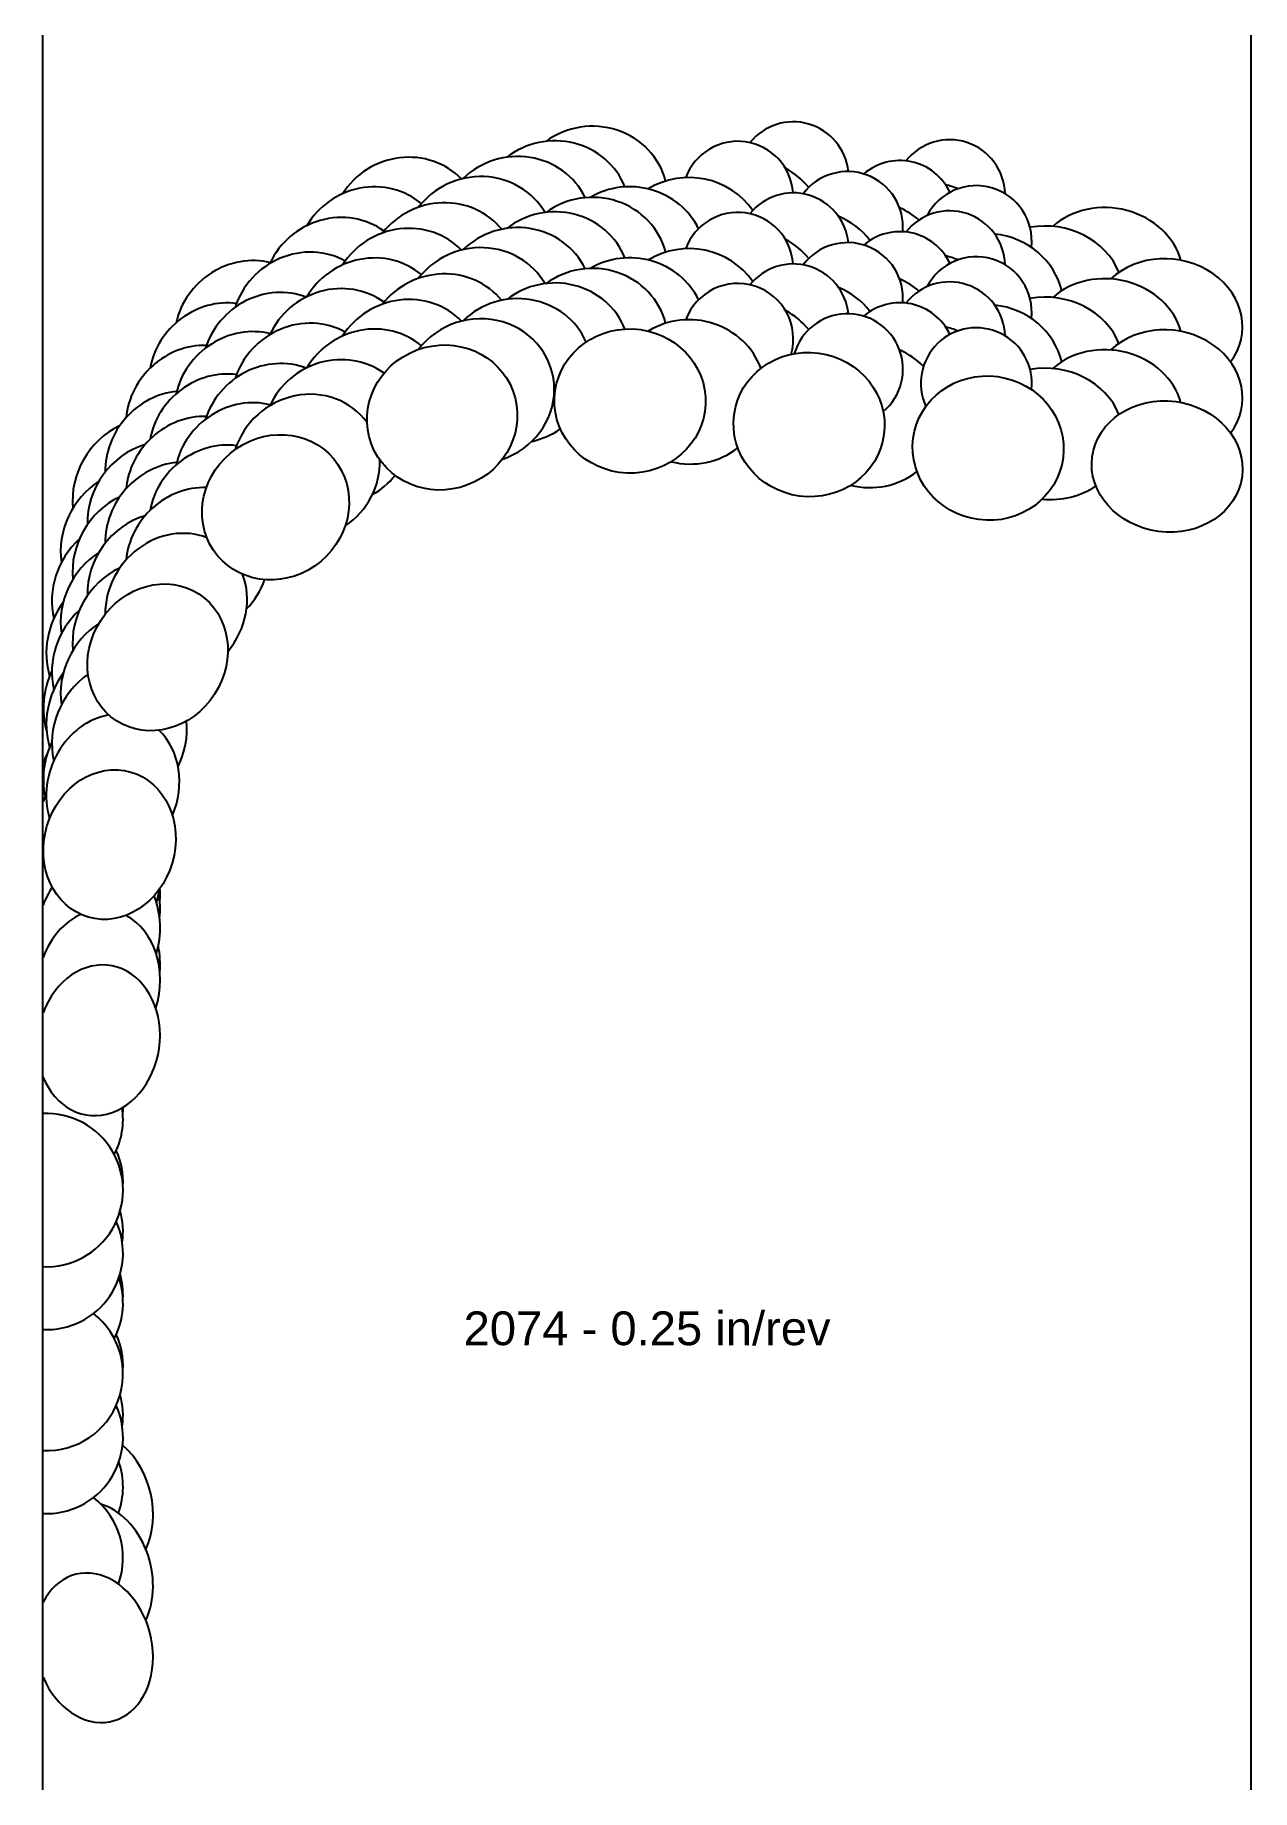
# Model space of a CAD drawing. Header units: inches. Extents: x -4.28 to 0, y -4.99 to 1.18.
import ezdxf
from ezdxf.enums import TextEntityAlignment as Align

# ---------------------------------------------------------------- set-up
doc = ezdxf.new("R2010")
doc.units = ezdxf.units.IN
doc.header["$MEASUREMENT"] = 0
for name, color, linetype, true_color in [('Blade_1', 30, 'Continuous', 0xff7f00), ('Blade_2', 7, 'Continuous', 0xcccc00), ('Blade_3', 7, 'Continuous', 0x00cc00), ('Blade_4', 7, 'Continuous', 0x00cccc), ('Blade_5', 7, 'Continuous', 0x0066cc)]:
    doc.layers.add(name, color=color, linetype=linetype, true_color=true_color)
doc.layers.add('Gage_Line', color=7, linetype='Continuous')
doc.styles.get("Standard").update_dxf_attribs({"font": 'arial.ttf'})

msp = doc.modelspace()

# ---------------------------------------------------------------- linework, layer by layer
at = {"layer": 'Blade_1'}
for centre, major_axis, ratio, start_param, end_param in [((-1.42, 0.5032), (0.195, 0), 1, 6.196889, 8.783023), ((-2.1853, 0.391), (0.2658, -0.0108), 0.953717, 6.75765, 8.445931), ((-0.967, 0.4536), (0.195, 0), 1, 6.170292, 8.946626), ((-2.8459, 0.3332), (0.2491, 0.0933), 0.953095, 6.596897, 8.427452), ((-1.5555, 0.3083), (0.2637, -0.0347), 0.953717, 7.040768, 7.578702), ((-1.42, 0.2532), (0.195, 0), 1, 6.196889, 8.783023), ((-0.9256, 0.2254), (0.2637, -0.0347), 0.953717, 6.634036, 7.889963), ((-2.1853, 0.141), (0.2658, -0.0108), 0.953717, 6.75765, 8.445931), ((-0.967, 0.2036), (0.195, 0), 1, 6.170292, 8.946626), ((-0.2958, 0.1606), (0.2637, -0.0347), 0.866025, 5.82453, 8.810379), ((-2.8459, 0.0832), (0.2491, 0.0933), 0.953095, 6.596897, 8.427452), ((-3.4318, 0.0174), (0.2043, 0.1703), 0.93207, 6.766078, 8.459723), ((-1.5555, 0.0583), (0.2637, -0.0347), 0.953717, 7.040768, 7.578702), ((-1.42, 0.0032), (0.195, 0), 1, 5.41069, 9.140351), ((-0.9256, -0.0246), (0.2637, -0.0347), 0.953717, 6.634036, 7.889963), ((-0.967, -0.0464), (0.195, 0), 1, 6.170292, 9.85478), ((-0.2958, -0.0894), (0.2637, -0.0347), 0.866025, 5.82453, 8.810379), ((-3.4318, -0.2326), (0.2043, 0.1703), 0.93207, 6.766078, 8.459723), ((-3.8468, -0.5105), (0.1447, 0.2232), 0.896561, 7.089594, 8.506809), ((-3.8468, -0.7605), (0.1447, 0.2232), 0.896561, 7.089594, 8.506809), ((-4.016, -1.169), (0.075, 0.2552), 0.863542, 1.385279, 2.21048), ((-4.016, -1.419), (0.075, 0.2552), 0.863542, 7.668464, 8.414427), ((-4.0543, -1.8573), (0.0411, 0.2628), 0.808129, 4.798508, 4.968719), ((-4.0543, -2.1073), (0.0411, 0.2628), 0.808129, 4.798508, 5.148069), ((-4.0543, -2.3573), (0.0411, 0.2628), 0.808129, 2.202162, 7.60474), ((-4.238, -2.8841), (0, 0.2695), 1, 3.097099, 6.32768), ((-4.238, -2.6341), (0, 0.2695), 1, 10.51327, 11.141946), ((-4.238, -2.6054), (0, 0.2695), 1, 4.659008, 4.75732), ((-4.238, -2.8554), (0, 0.2695), 1, 4.659008, 5.135354), ((-4.238, -3.0312), (0, 0.2695), 1, 4.574384, 4.988794), ((-4.238, -3.1054), (0, 0.2695), 1, 3.097099, 5.135354), ((-4.238, -3.2812), (0, 0.2695), 1, 4.230085, 5.044727), ((-4.238, -3.2525), (0, 0.2695), 1, 4.659004, 4.98879), ((-4.238, -3.5312), (0, 0.2695), 1, 3.097099, 5.623322), ((-4.238, -3.5025), (0, 0.2695), 1, 4.659004, 5.13535), ((-4.238, -3.6783), (0, 0.2695), 1, 4.574387, 4.988794), ((-4.238, -3.7525), (0, 0.2695), 1, 3.097099, 5.13535), ((-4.0706, -3.9937), (-0.0638, 0.2582), 0.765315, 3.899977, 5.465461), ((-4.238, -3.9283), (0, 0.2695), 1, 4.365067, 5.044731), ((-4.238, -4.1783), (0, 0.2695), 1, 4.365067, 5.623328), ((-4.0706, -4.2438), (-0.0638, 0.2582), 0.765315, 3.899977, 5.855081), ((-4.0706, -4.4938), (-0.0638, 0.2582), 0.765315, 1.786442, 7.013457)]:
    msp.add_ellipse(centre, major_axis=major_axis, ratio=ratio, start_param=start_param, end_param=end_param, dxfattribs=at)
for centre, major_axis, ratio in [((-2.1853, -0.109), (0.2658, -0.0108), 0.953717), ((-2.8459, -0.1668), (0.2491, 0.0933), 0.953095), ((-1.5555, -0.1917), (0.2637, -0.0347), 0.953717), ((-0.9256, -0.2746), (0.2637, -0.0347), 0.953717), ((-0.2958, -0.3394), (0.2637, -0.0347), 0.866025), ((-3.4318, -0.4826), (0.2043, 0.1703), 0.93207), ((-3.8468, -1.0105), (0.1447, 0.2232), 0.896561), ((-4.016, -1.669), (0.075, 0.2552), 0.863542)]:
    msp.add_ellipse(centre, major_axis=major_axis, ratio=ratio, dxfattribs=at)
at = {"layer": 'Blade_2'}
for centre, major_axis, ratio, start_param, end_param in [((-1.806, 0.6096), (0.195, 0), 1, 6.352404, 9.072574), ((-1.236, 0.5417), (0.195, 0), 1, 6.725383, 8.562985), ((-2.7165, 0.426), (0.2554, 0.0742), 0.953252, 6.514129, 8.51473), ((-1.9753, 0.4233), (0.265, -0.0232), 0.953717, 6.949701, 8.516052), ((-1.806, 0.3596), (0.195, 0), 1, 6.352404, 9.072574), ((-1.3455, 0.3403), (0.2637, -0.0347), 0.953717, 7.250671, 7.558809), ((-1.236, 0.2917), (0.195, 0), 1, 6.725383, 8.562985), ((-0.7157, 0.2756), (0.2637, -0.0347), 0.866025, 6.733768, 8.204843), ((-2.7165, 0.176), (0.2554, 0.0742), 0.953252, 6.514129, 8.51473), ((-1.9753, 0.1733), (0.265, -0.0232), 0.953717, 6.949701, 8.516052), ((-3.3255, 0.1593), (0.2146, 0.1572), 0.938362, 6.690855, 8.51979), ((-1.806, 0.1096), (0.195, 0), 1, 6.002947, 9.072574), ((-1.3455, 0.0903), (0.2637, -0.0347), 0.953717, 7.250671, 7.558809), ((-0.7157, 0.0256), (0.2637, -0.0347), 0.866025, 6.733768, 8.204843), ((-2.7165, -0.074), (0.2554, 0.0742), 0.953252, 4.75519, 8.51473), ((-1.9753, -0.0767), (0.265, -0.0232), 0.953717, 6.706961, 8.516052), ((-1.236, 0.0417), (0.195, 0), 1, 6.725383, 8.562985), ((-3.3255, -0.0907), (0.2146, 0.1572), 0.938362, 6.690855, 8.51979), ((-1.3455, -0.1597), (0.2637, -0.0347), 0.953717, 7.167679, 7.558809), ((-0.7157, -0.2244), (0.2637, -0.0347), 0.866025, 6.733768, 8.204843), ((-3.7815, -0.3316), (0.1576, 0.2143), 0.904187, 6.959164, 8.546569), ((-3.3255, -0.3407), (0.2146, 0.1572), 0.938362, 6.278351, 8.51979), ((-1.9753, -0.0767), (0.265, -0.0232), 0.953717, 4.548538, 5.485908), ((-3.7815, -0.5816), (0.1576, 0.2143), 0.904187, 6.959164, 8.546569), ((-3.3255, -0.3407), (0.2146, 0.1572), 0.938362, 4.671204, 5.717586), ((-1.3455, -0.1597), (0.2637, -0.0347), 0.953717, 4.595109, 5.529397), ((-0.7157, -0.2244), (0.2637, -0.0347), 0.866025, 4.752389, 5.518087), ((-3.7815, -0.8316), (0.1576, 0.2143), 0.904187, 6.51876, 8.546569), ((-3.7815, -0.8316), (0.1576, 0.2143), 0.904187, 4.638378, 5.754732), ((-4.0043, -0.9721), (0.0902, 0.2502), 0.863565, 7.519104, 8.566174), ((-4.0043, -1.2221), (0.0902, 0.2502), 0.863565, 7.519104, 8.566174), ((-4.0043, -1.4721), (0.0902, 0.2502), 0.863565, 6.738877, 8.566174), ((-4.0043, -1.4721), (0.0902, 0.2502), 0.863565, 4.643752, 5.91377), ((-4.0543, -1.9127), (0.0411, 0.2628), 0.808129, 4.777158, 5.117044), ((-4.0543, -2.1627), (0.0411, 0.2628), 0.808129, 6.767335, 7.60474), ((-4.0543, -2.1627), (0.0411, 0.2628), 0.808129, 4.526441, 6.014639)]:
    msp.add_ellipse(centre, major_axis=major_axis, ratio=ratio, start_param=start_param, end_param=end_param, dxfattribs=at)
at = {"layer": 'Blade_3'}
for centre, major_axis, ratio, start_param, end_param in [((-2.5848, 0.497), (0.2604, 0.0543), 0.953394, 6.512559, 8.441992), ((-3.2139, 0.281), (0.2241, 0.1432), 0.944365, 6.63668, 8.454935), ((-2.5848, 0.247), (0.2604, 0.0543), 0.953394, 6.512559, 8.441992), ((-3.2139, 0.031), (0.2241, 0.1432), 0.944365, 6.63668, 8.454935), ((-2.5848, -0.003), (0.2604, 0.0543), 0.953394, 6.478257, 8.441992), ((-3.7068, -0.17), (0.17, 0.2046), 0.911558, 6.897815, 8.493378), ((-3.2139, -0.219), (0.2241, 0.1432), 0.944365, 6.63668, 8.454935), ((-3.7068, -0.42), (0.17, 0.2046), 0.911558, 6.897815, 8.493378), ((-2.5848, -0.003), (0.2604, 0.0543), 0.953394, 4.721745, 5.137159), ((-3.7068, -0.67), (0.17, 0.2046), 0.911558, 6.897815, 8.493378), ((-3.2139, -0.219), (0.2241, 0.1432), 0.944365, 4.656339, 5.053227), ((-3.9813, -0.7881), (0.1042, 0.2447), 0.872181, 7.371306, 8.544334), ((-3.7068, -0.67), (0.17, 0.2046), 0.911558, 4.636, 5.095322), ((-3.9813, -1.0381), (0.1042, 0.2447), 0.872181, 7.371306, 8.544334), ((-3.9813, -1.2881), (0.1042, 0.2447), 0.872181, 7.220163, 8.544334), ((-3.9813, -1.2881), (0.1042, 0.2447), 0.872181, 4.647253, 5.276305), ((-4.0543, -1.4793), (0.0411, 0.2628), 0.808129, 7.454715, 7.60474), ((-4.0543, -1.9793), (0.0411, 0.2628), 0.808129, 7.328372, 7.60474), ((-4.0543, -1.9793), (0.0411, 0.2628), 0.808129, 4.549149, 5.351794)]:
    msp.add_ellipse(centre, major_axis=major_axis, ratio=ratio, start_param=start_param, end_param=end_param, dxfattribs=at)
at = {"layer": 'Blade_4'}
for centre, major_axis, ratio, start_param, end_param in [((-1.611, 0.6781), (0.195, 0), 1, 6.386552, 8.750273), ((-2.4519, 0.5524), (0.2638, 0.034), 0.953515, 6.519212, 8.408036), ((-1.061, 0.6151), (0.195, 0), 1, 6.310601, 8.759446), ((-1.7654, 0.488), (0.2637, -0.0347), 0.953717, 7.074586, 7.481618), ((-3.0949, 0.3883), (0.233, 0.1284), 0.950085, 6.637655, 8.411678), ((-1.611, 0.4281), (0.195, 0), 1, 6.386552, 8.750273), ((-1.1356, 0.4051), (0.2637, -0.0347), 0.953717, 7.577364, 7.748409), ((-2.4519, 0.3024), (0.2638, 0.034), 0.953515, 6.519212, 8.408036), ((-1.061, 0.3651), (0.195, 0), 1, 6.310601, 8.759446), ((-0.5057, 0.3404), (0.2637, -0.0347), 0.866025, 6.633083, 8.779866), ((-1.7654, 0.238), (0.2637, -0.0347), 0.953717, 7.074586, 7.481618), ((-3.0949, 0.1383), (0.233, 0.1284), 0.950085, 6.637655, 8.411678), ((-1.611, 0.1781), (0.195, 0), 1, 6.386552, 8.750273), ((-1.1356, 0.1551), (0.2637, -0.0347), 0.953717, 7.577364, 7.748409), ((-2.4519, 0.0524), (0.2638, 0.034), 0.953515, 6.519212, 8.408036), ((-1.061, 0.1151), (0.195, 0), 1, 6.310601, 8.759446), ((-0.5057, 0.0904), (0.2637, -0.0347), 0.866025, 6.633083, 8.779866), ((-3.6232, -0.02), (0.182, 0.194), 0.918668, 6.866475, 8.461317), ((-1.7654, -0.012), (0.2637, -0.0347), 0.953717, 7.074586, 7.481618), ((-3.0949, -0.1117), (0.233, 0.1284), 0.950085, 6.637655, 8.411678), ((-1.1356, -0.0949), (0.2637, -0.0347), 0.953717, 7.577364, 7.748409), ((-0.5057, -0.1596), (0.2637, -0.0347), 0.866025, 6.633083, 8.779866), ((-3.6232, -0.27), (0.182, 0.194), 0.918668, 6.866475, 8.461317), ((-3.6232, -0.52), (0.182, 0.194), 0.918668, 6.866475, 8.461317), ((-3.9471, -0.6118), (0.118, 0.2384), 0.880554, 7.252026, 8.517541), ((-3.9471, -0.8618), (0.118, 0.2384), 0.880554, 7.252026, 8.517541), ((-3.9471, -1.1118), (0.118, 0.2384), 0.880554, 7.252026, 8.517541), ((-4.0543, -1.3006), (0.0411, 0.2628), 0.808129, 7.590108, 7.60474), ((-4.0543, -1.5506), (0.0411, 0.2628), 0.808129, 7.590108, 7.60474), ((-4.0543, -1.8006), (0.0411, 0.2628), 0.808129, 7.590108, 7.60474), ((-4.0543, -1.8006), (0.0411, 0.2628), 0.808129, 4.558734, 4.741741)]:
    msp.add_ellipse(centre, major_axis=major_axis, ratio=ratio, start_param=start_param, end_param=end_param, dxfattribs=at)
at = {"layer": 'Blade_5'}
for centre, major_axis, ratio, start_param, end_param in [((-2.3184, 0.6038), (0.2657, 0.0131), 0.953612, 6.473363, 8.461113), ((-2.9723, 0.4926), (0.2414, 0.1118), 0.952922, 6.608886, 8.45108), ((-2.3184, 0.3538), (0.2657, 0.0131), 0.953612, 6.473363, 8.461113), ((-2.9723, 0.2426), (0.2414, 0.1118), 0.952922, 6.608886, 8.45108), ((-3.5313, 0.1294), (0.1934, 0.1826), 0.925504, 6.816886, 8.485372), ((-2.3184, 0.1038), (0.2657, 0.0131), 0.953612, 6.473363, 8.461113), ((-2.9723, -0.0074), (0.2414, 0.1118), 0.952922, 6.608886, 8.45108), ((-3.5313, -0.1206), (0.1934, 0.1826), 0.925504, 6.816886, 8.485372), ((-3.5313, -0.3706), (0.1934, 0.1826), 0.925504, 6.816886, 8.485372), ((-3.9022, -0.4322), (0.1315, 0.2312), 0.888682, 7.179045, 8.529244), ((-3.9022, -0.6822), (0.1315, 0.2312), 0.888682, 7.179045, 8.529244), ((-3.9022, -0.9322), (0.1315, 0.2312), 0.888682, 7.179045, 8.529244), ((-4.0543, -1.615), (0.0411, 0.2628), 0.808129, 7.492385, 7.60474)]:
    msp.add_ellipse(centre, major_axis=major_axis, ratio=ratio, start_param=start_param, end_param=end_param, dxfattribs=at)
at = {"layer": 'Gage_Line'}
for p, q in [((-4.25, -4.9938), (-4.25, 1.1781)), ((0, -4.9938), (0, 1.1781))]:
    msp.add_line(p, q, dxfattribs=at)

# ---------------------------------------------------------------- texts
msp.add_text('2074 - 0.25 in/rev', height=0.11875).set_placement((-2.125, -3.3703), align=Align.MIDDLE_CENTER)

doc.saveas('drawing.dxf')
